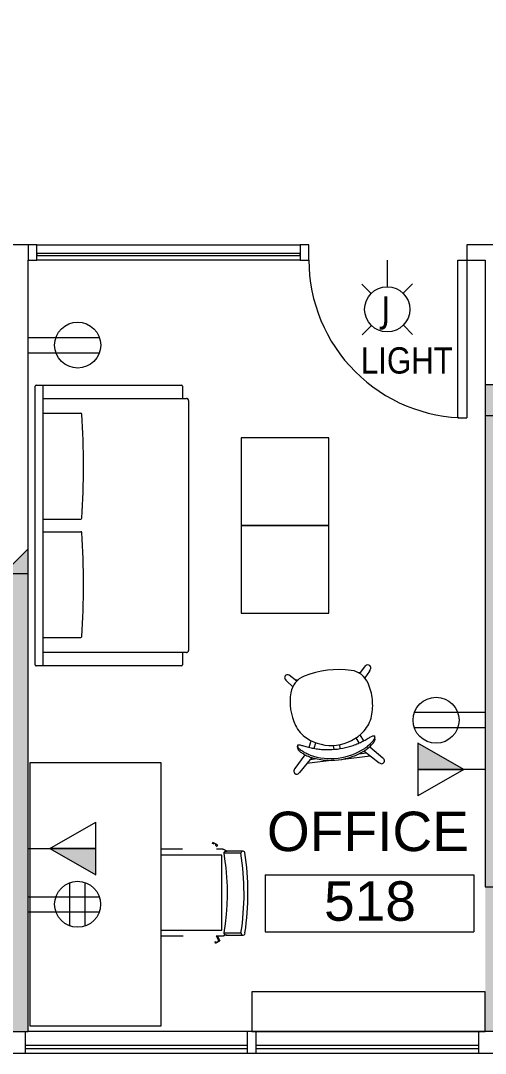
# Model space of a CAD drawing. Header units: inches. Extents: x 1 to 5284, y -575 to 1641.
# Drawn here: x 2834.5 to 2940.5, y -541 to -305.4 of the extents above; entities that cross this region are included whole.
import ezdxf

# ---------------------------------------------------------------- set-up
doc = ezdxf.new("R2010")
doc.units = ezdxf.units.IN
doc.header["$MEASUREMENT"] = 0
for name, color, linetype, lineweight in [('A-ANNO-NOTE', 131, 'Continuous', 20), ('A-AREA-IDEN', 2, 'Continuous', 20), ('A-DOOR', 31, 'Continuous', 9), ('A-DOOR-FRAM', 31, 'Continuous', 9), ('A-GLAZ', 151, 'Continuous', 9), ('A-GLAZ-EXST', 7, 'Continuous', 9), ('A-WALL-PATT', 111, 'Continuous', 13), ('Bb-cor', 7, 'Continuous', 9), ('CAD background - for revit_dwg', 8, 'Continuous', 9), ('E-ELEC-FIXT-IDEN', 2, 'Continuous', 9), ('I-FURN', 30, 'Continuous', 9), ('I-FURN-PNLS', 30, 'Continuous', 9), ('I-WALL', 2, 'Continuous', 13), ('Mullion', 7, 'Continuous', 9)]:
    doc.layers.add(name, color=color, linetype=linetype, lineweight=lineweight)
doc.styles.add('Arial', font='arial.ttf', dxfattribs={"height": 9})
doc.styles.add('Arial_2', font='arial.ttf', dxfattribs={"width": 0.85, "height": 6})
doc.styles.add('Tahoma', font='tahoma.ttf', dxfattribs={"height": 6})

# ---------------------------------------------------------------- blocks, each defined once
blk = doc.blocks.new('Single-Flush - With Sidelight - 36_ x 96_-1748303-New Construction - Tel_Data_Elec Plan')
at = {"layer": 'A-DOOR', "color": 250, "lineweight": 20}
for p, q in [((-16, 37.75), (-18, 37.75)), ((-18, 1.75), (-18, 37.75)), ((-16, 37.75), (-16, 1.75)), ((-16, 1.75), (-18, 1.75))]:
    blk.add_line(p, q, dxfattribs=at)
at = {"layer": 'A-DOOR'}
blk.add_arc((-18, 1.75), 36, 360, 90, dxfattribs=at)
at = {"layer": 'A-DOOR-FRAM', "color": 250, "lineweight": 20}
blk.add_line((82.05, -1.75), (82.05, 1.75), dxfattribs=at)
at = {"layer": 'A-GLAZ', "color": 250, "lineweight": 20}
for p, q in [((80.05, 0.75), (20, 0.75)), ((20, 0.75), (20, 0.25)), ((20, 0.25), (80.05, 0.25)), ((80.05, 0.25), (80.05, 0.75))]:
    blk.add_line(p, q, dxfattribs=at)
blk = doc.blocks.new('FURN-SEATING-SOFA-2 _ 3 SEAT-LARGE - TWO SEAT-1742381-New Construction - Tel_Data_Elec Plan')
at = {"layer": 'I-FURN'}
for p, q in [((-46.5, -34.72), (-46.5, -1.62)), ((-46.25, -1.37), (-43.49, -1.37)), ((-43.49, -33.22), (-43.49, -0.5)), ((-42.99, 0), (14.02, 0)), ((14.52, -0.5), (14.52, -33.22)), ((14.52, -1.38), (17.28, -1.38)), ((17.53, -1.63), (17.53, -34.72)), ((-40.09, -33.22), (-40.09, -24.54)), ((-15.94, -33.22), (-15.94, -24.6)), ((-13.07, -33.22), (-13.07, -24.54)), ((11.08, -33.22), (11.08, -24.6)), ((-46.5, -33.22), (17.53, -33.22)), ((17.28, -34.97), (-46.25, -34.97))]:
    blk.add_line(p, q, dxfattribs=at)
for centre, radius, start, end in [((-46.25, -1.62), 0.25, 90, 180), ((-42.99, -0.5), 0.5, 90, 180), ((14.02, -0.5), 0.5, 360, 90), ((17.28, -1.63), 0.25, 0, 90), ((-39.88, -24.54), 0.203, 93.6013, 180), ((-28.16, -210.74), 186.77, 86.3183, 93.6013), ((-16.19, -24.6), 0.25, 0, 86.3183), ((-12.86, -24.54), 0.203, 93.6013, 180), ((-1.14, -210.74), 186.77, 86.3183, 93.6013), ((10.83, -24.6), 0.25, 0, 86.3183), ((-46.25, -34.72), 0.25, 180, 270), ((17.28, -34.72), 0.25, 270, 0)]:
    blk.add_arc(centre, radius, start, end, dxfattribs=at)
blk = doc.blocks.new('Steelcase Coalesse - Millbrae - Table - Side - 20__ D x 20__ W x 20__ H-1742382-New Construction - Tel_Data_Elec Plan')
at = {"layer": 'I-FURN'}
for p, q in [((-26.54, 0), (-46.5, 0)), ((-46.5, 0), (-46.5, -20)), ((-26.54, -20), (-26.54, 0)), ((-46.5, -20), (-26.54, -20))]:
    blk.add_line(p, q, dxfattribs=at)
blk = doc.blocks.new('CGI_Bench - CGI_Bench-1741633-New Construction - Tel_Data_Elec Plan')
at = {"layer": 'I-FURN-PNLS'}
h = blk.add_hatch(dxfattribs=at)
h.set_pattern_fill('FP_1', color=256, style=0, pattern_type=2)
h.set_pattern_definition([(180, (32.04, -38.733), (-3e-15, -24), []), (270, (32.04, -38.73), (72, 4e-15), [])])
h.paths.add_polyline_path([(31.46, -35.93), (31.48, -41.69), (31.67, -41.98), (31.89, -42.1), (32.27, -42.06), (32.45, -41.95), (32.55, -41.83), (32.63, -41.54), (32.58, -35.74), (32.41, -35.48), (32.33, -35.42), (31.97, -35.36), (31.67, -35.48), (31.53, -35.64), (31.48, -35.85)], flags=0)
h = blk.add_hatch(dxfattribs=at)
h.set_pattern_fill('FP_2', color=256, style=0, pattern_type=2)
h.set_pattern_definition([(180, (52.487, -38.733), (-3e-15, -24), []), (270, (52.49, -38.73), (72, 4e-15), [])])
h.paths.add_polyline_path([(51.9, -39.63), (51.94, -41.69), (52.02, -41.87), (52.28, -42.06), (52.49, -42.12), (52.71, -42.06), (52.9, -41.95), (53.05, -41.69), (53.07, -41.54), (53.07, -35.93), (52.99, -35.64), (52.78, -35.42), (52.49, -35.35), (52.19, -35.42), (51.98, -35.64), (51.9, -35.93), (51.9, -36.96)], flags=0)
for p, q in [((72, 0), (12, 0)), ((12, 0), (12, -30)), ((72, -30), (72, 0)), ((12, -30), (72, -30)), ((32.54, -30), (32.54, -34.97)), ((33.87, -30), (33.87, -43.85)), ((33.87, -30), (33.87, -43.8)), ((50.98, -43.85), (50.98, -30)), ((50.98, -43.8), (50.98, -30)), ((52.32, -34.86), (52.32, -30)), ((30.91, -42.35), (31.2, -42.2)), ((30.91, -42.35), (31.44, -43.33)), ((53.35, -42.79), (53.82, -41.78)), ((53.54, -41.65), (53.82, -41.78)), ((32.55, -42.73), (31.44, -43.33)), ((32.54, -42.52), (31.67, -42.99)), ((32.54, -42.49), (32.54, -43.8)), ((33.23, -44.33), (33.23, -48.19)), ((33.87, -43.85), (50.98, -43.85)), ((33.93, -43.85), (50.93, -43.85)), ((51.4, -48.17), (51.4, -44.31)), ((52.32, -43.8), (52.32, -42.6)), ((53.35, -42.79), (52.85, -42.55))]:
    blk.add_line(p, q, dxfattribs=at)
at = {"layer": 'I-FURN-PNLS', "flags": 128}
for points in [[(31.3, -42.34), (31.23, -42.4), (31.18, -42.48), (31.14, -42.56), (31.13, -42.65), (31.15, -42.75), (31.18, -42.83)], [(53.1, -42.46), (53.18, -42.48), (53.26, -42.49), (53.34, -42.48), (53.42, -42.45), (53.48, -42.4), (53.54, -42.34), (53.58, -42.27)], [(53.58, -42.27), (53.61, -42.19), (53.62, -42.1), (53.6, -42.01), (53.56, -41.92), (53.51, -41.85)], [(31.18, -42.83), (31.22, -42.9), (31.28, -42.95), (31.35, -42.99), (31.43, -43.02), (31.51, -43.03), (31.59, -43.02), (31.67, -42.99)], [(32.54, -43.8), (32.54, -43.85), (32.54, -43.91), (32.55, -43.97), (32.56, -44.02), (32.57, -44.07), (32.58, -44.13), (32.59, -44.18), (32.61, -44.24), (32.63, -44.29), (32.65, -44.34), (32.67, -44.39), (32.7, -44.44), (32.72, -44.49), (32.75, -44.54), (32.78, -44.58)], [(32.72, -44.83), (32.72, -44.81), (32.72, -44.79), (32.72, -44.77), (32.73, -44.75), (32.73, -44.73), (32.74, -44.71), (32.74, -44.69), (32.75, -44.67), (32.75, -44.66), (32.76, -44.64), (32.77, -44.62), (32.78, -44.6), (32.79, -44.58), (32.8, -44.56), (32.81, -44.55), (32.82, -44.53), (32.83, -44.52), (32.85, -44.5), (32.86, -44.48), (32.87, -44.47), (32.89, -44.46), (32.9, -44.44), (32.92, -44.43), (32.94, -44.42), (32.95, -44.41), (32.97, -44.4), (32.99, -44.39), (33.01, -44.38), (33.03, -44.37), (33.04, -44.36), (33.06, -44.35), (33.08, -44.35), (33.1, -44.34), (33.12, -44.34), (33.14, -44.33), (33.16, -44.33), (33.18, -44.33), (33.2, -44.33), (33.22, -44.33), (33.23, -44.33)], [(33.23, -44.33), (35.33, -44.65), (37.44, -44.88), (39.56, -45.03), (41.68, -45.1), (43.8, -45.08), (45.92, -44.98), (48.04, -44.79), (50.14, -44.51), (51.4, -44.31)], [(51.4, -44.31), (51.42, -44.31), (51.44, -44.31), (51.46, -44.31), (51.48, -44.32), (51.5, -44.32), (51.52, -44.32), (51.54, -44.33), (51.56, -44.34), (51.58, -44.34), (51.6, -44.35), (51.61, -44.36), (51.63, -44.37), (51.65, -44.38), (51.67, -44.39), (51.69, -44.4), (51.7, -44.41), (51.72, -44.42), (51.73, -44.44), (51.75, -44.45), (51.76, -44.46), (51.78, -44.48), (51.79, -44.49), (51.8, -44.51), (51.81, -44.53), (51.83, -44.54), (51.84, -44.56), (51.85, -44.58), (51.86, -44.6), (51.86, -44.61), (51.87, -44.63), (51.88, -44.65), (51.88, -44.67), (51.89, -44.69), (51.89, -44.71), (51.9, -44.73), (51.9, -44.75), (51.9, -44.77), (51.91, -44.79), (51.91, -44.81), (51.91, -44.82)], [(51.88, -44.81), (51.92, -44.77), (51.96, -44.73), (52, -44.68), (52.03, -44.64), (52.07, -44.6), (52.1, -44.55), (52.13, -44.5), (52.15, -44.45), (52.18, -44.4), (52.2, -44.35), (52.22, -44.3), (52.24, -44.25), (52.26, -44.2), (52.27, -44.14), (52.29, -44.09), (52.3, -44.03), (52.3, -43.98), (52.31, -43.92), (52.31, -43.87), (52.32, -43.81), (52.32, -43.8)], [(32.72, -45.04), (32.72, -44.91), (32.72, -44.84), (32.72, -44.83)], [(32.72, -44.83), (32.72, -44.86), (32.72, -44.96), (32.72, -45.11), (32.72, -45.32), (32.72, -45.59), (32.72, -45.92), (32.72, -46.31), (32.72, -46.76), (32.72, -47.26), (32.72, -47.83), (32.72, -48.45), (32.72, -48.65)], [(51.91, -48.63), (51.91, -48), (51.91, -47.42), (51.91, -46.89), (51.91, -46.43), (51.91, -46.02), (51.91, -45.67), (51.91, -45.38), (51.91, -45.15), (51.91, -44.98), (51.91, -44.87), (51.91, -44.82), (51.91, -44.82)], [(51.91, -44.82), (51.91, -44.85), (51.91, -44.94), (51.91, -45.02)]]:
    blk.add_lwpolyline(points, dxfattribs=at)
at = {"layer": 'I-FURN-PNLS'}
for centre, radius, start, end in [((53.24, -42.12), 0.373, 310.8875, 335), ((53.24, -42.12), 0.373, 335, 349.0797), ((31.51, -42.65), 0.373, 194.3076, 208.3873), ((31.51, -42.65), 0.373, 208.3873, 232.4998), ((33.93, -43.8), 0.053, 180, 270), ((50.93, -43.8), 0.053, 270, 0)]:
    blk.add_arc(centre, radius, start, end, dxfattribs=at)
for centre, major_axis, ratio, start_param, end_param in [((33.23, -45.04), (0.507, 0), 0.99468, 2.879793, 3.141593), ((51.4, -45.02), (0.507, 0), 0.99468, 6.13762, 6.327242), ((33.23, -48.65), (-0.507, 0), 0.899459, 4.712389, 7.853982), ((42.26, -1.13), (53.09, 0), 0.899459, 4.541367, 4.885303), ((42.26, -1.13), (54.09, 0), 0.899459, 4.544559, 4.885273), ((51.4, -48.63), (0.507, 0), 0.899459, 5.054959, 7.853982)]:
    blk.add_ellipse(centre, major_axis=major_axis, ratio=ratio, start_param=start_param, end_param=end_param, dxfattribs=at)
blk = doc.blocks.new('JCR4_JCR5_US - JCR4-1739715-New Construction - Tel_Data_Elec Plan')
at = {"layer": 'I-FURN'}
for p, q in [((-9.81, 9.68), (-9.86, 9.79)), ((-7.26, 8.93), (-8.77, 10.49)), ((7.25, 8.91), (8.77, 10.48)), ((9.81, 9.67), (9.86, 9.77)), ((-9.51, 9.2), (-8.28, 7.79)), ((-6.92, 9.18), (-7.5, 9.18)), ((6.89, 9.18), (7.51, 9.18)), ((9.51, 9.19), (8.28, 7.77)), ((-8.87, -6.32), (-8.87, -5.78)), ((-8.87, -6.32), (-8.85, -6.53)), ((-6.24, -6.38), (-5.62, -4.95)), ((-5.18, -6.75), (-4.65, -5.53)), ((-0.68, -7.54), (-0.68, -6.63)), ((0.75, -7.54), (0.75, -6.62)), ((5.19, -6.78), (4.64, -5.52)), ((6.26, -6.41), (5.62, -4.94)), ((8.87, -6.32), (8.84, -6.53)), ((8.87, -6.32), (8.87, -5.79)), ((-7.44, -7.96), (-10.12, -10.77)), ((-5.96, -8.77), (-9.16, -11.83)), ((-4.83, -9.22), (-6.43, -9.22)), ((4.82, -9.22), (6.53, -9.22)), ((6.04, -8.74), (9.19, -11.82)), ((7.47, -7.93), (10.13, -10.79)), ((-10.2, -10.88), (-10.37, -11.26)), ((-1.08, -10), (-7.25, -10)), ((1.08, -10), (7.33, -10)), ((10.23, -10.95), (10.38, -11.28))]:
    blk.add_line(p, q, dxfattribs=at)
for centre, radius, start, end in [((-9.18, 9.99), 0.716, 137.5753, 178.4247), ((-9.38, 9.99), 0.519, 178.4247, 203), ((-8.15, 10.39), 1.8, 203, 221), ((-9.27, 10.07), 0.594, 92.4247, 137.5753), ((-9.21, 10.02), 0.651, 47.2305, 97.4172), ((-4.15, 5.08), 4.95, 105.0819, 163.4393), ((-0.01, -10.26), 20.83, 74.9181, 105.0819), ((4.12, 5.08), 4.95, 16.545, 74.9181), ((9.21, 10), 0.651, 82.5828, 132.7695), ((9.27, 10.05), 0.594, 42.4247, 87.5753), ((8.15, 10.37), 1.8, 319, 337), ((9.18, 9.97), 0.716, 1.5753, 42.4247), ((9.38, 9.98), 0.519, 337, 1.5753), ((3.02, 2.95), 12.43, 163.4393, 198.7768), ((-1.93, 1.26), 7.2, 198.7768, 229.164), ((1.9, 1.26), 7.2, 310.836, 341.2386), ((-0.01, 3.48), 10.13, 229.164, 310.836), ((-9.78, -11.47), 0.628, 160.1918, 193.8526), ((-9.77, -11.47), 0.641, 193.8531, 238.0895), ((-9.71, -11.16), 0.566, 136.399, 150.171), ((9.77, -11.45), 0.641, 301.9103, 346.1472), ((9.71, -11.18), 0.567, 24.0328, 42.9577), ((9.78, -11.46), 0.628, 346.1472, 16.1794), ((-9.63, -11.25), 0.899, 238.2879, 252.4032), ((-9.73, -11.44), 0.692, 255.3086, 325.1858), ((9.75, -11.43), 0.678, 215.4685, 284.408), ((9.65, -11.24), 0.884, 287.7331, 301.2316)]:
    blk.add_arc(centre, radius, start, end, dxfattribs=at)
for centre, major_axis, ratio, start_param, end_param in [((1.04, -13.33), (-9.82, 7.83), 0.171248, 0.054796, 0.206134), ((0.03, -12.52), (8.76, 6.98), 0.171276, 6.070534, 6.226041), ((0, 4.58), (14.23, 0.06), 0.998613, 4.250885, 5.16581), ((0, 4.56), (14.63, 0.06), 0.998476, 4.264328, 5.152632)]:
    blk.add_ellipse(centre, major_axis=major_axis, ratio=ratio, start_param=start_param, end_param=end_param, dxfattribs=at)
for points in [[(8.72, -1.05), (9.13, 0.15), (9.58, 2.7), (9.23, 5.26), (8.86, 6.49)], [(-8.84, -5.61), (-8.82, -5.57), (-8.76, -5.52), (-8.57, -5.52), (-8.29, -5.59), (-7.92, -5.72), (-7.49, -5.89), (-6.99, -6.09), (-6.44, -6.31), (-6.05, -6.46), (-5.85, -6.53)], [(6.03, -6.5), (6.22, -6.43), (6.59, -6.29), (7.11, -6.08), (7.57, -5.89), (7.98, -5.73), (8.33, -5.62), (8.59, -5.55), (8.77, -5.56), (8.83, -5.61), (8.84, -5.64)]]:
    blk.add_open_spline(points, degree=3, dxfattribs=at)
for points, knots in [([(-6.28, -8.17), (-6.45, -8.09), (-6.77, -7.92), (-7.23, -7.63), (-7.65, -7.32), (-8.02, -7.01), (-8.29, -6.76), (-8.47, -6.57), (-8.59, -6.44), (-8.69, -6.31), (-8.79, -6.16), (-8.83, -6.07), (-8.85, -6.02)], [0, 0, 0, 0, 0.125, 0.25, 0.375, 0.5, 0.625, 0.6875, 0.75, 0.8125, 0.875, 1, 1, 1, 1]), ([(-8.85, -6.53), (-8.83, -6.58), (-8.79, -6.67), (-8.69, -6.82), (-8.59, -6.94), (-8.47, -7.07), (-8.29, -7.26), (-8.02, -7.5), (-7.65, -7.8), (-7.23, -8.1), (-6.77, -8.38), (-6.45, -8.54), (-6.28, -8.62)], [0, 0, 0, 0, 0.125, 0.1875, 0.25, 0.3125, 0.375, 0.5, 0.625, 0.75, 0.875, 1, 1, 1, 1]), ([(-5.85, -6.53), (-5.49, -6.66), (-4.74, -6.91), (-3.18, -7.3), (-1.14, -7.58), (1.36, -7.57), (3.39, -7.27), (4.93, -6.88), (5.67, -6.63), (6.03, -6.5)], [0, 0, 0, 0, 0.1, 0.2, 0.4, 0.6, 0.8, 0.9, 1, 1, 1, 1]), ([(8.84, -6.02), (8.83, -6.07), (8.79, -6.16), (8.68, -6.31), (8.58, -6.44), (8.46, -6.58), (8.28, -6.77), (8.02, -7.02), (7.65, -7.33), (7.23, -7.63), (6.77, -7.92), (6.45, -8.09), (6.28, -8.17)], [0, 0, 0, 0, 0.125, 0.1875, 0.25, 0.3125, 0.375, 0.5, 0.625, 0.75, 0.875, 1, 1, 1, 1]), ([(6.28, -8.62), (6.45, -8.54), (6.77, -8.38), (7.23, -8.1), (7.65, -7.8), (8.02, -7.5), (8.28, -7.26), (8.47, -7.07), (8.58, -6.94), (8.68, -6.82), (8.79, -6.67), (8.83, -6.58), (8.84, -6.53)], [0, 0, 0, 0, 0.125, 0.25, 0.375, 0.5, 0.625, 0.6875, 0.75, 0.8125, 0.875, 1, 1, 1, 1])]:
    blk.add_open_spline(points, degree=3, knots=knots, dxfattribs=at)
blk = doc.blocks.new('CAD background - for revit_dwg-1564186-New Construction - Tel_Data_Elec Plan')
at = {"lineweight": 9}
h = blk.add_hatch(color=256, dxfattribs=at)
h.paths.add_polyline_path([(1469.42, 5), (1473.5, 5), (1473.5, 38), (1445.5, 38), (1445.5, 5), (1468.92, 5)], flags=0)
h.paths.add_polyline_path([(2194, 5), (2194, 33), (2166, 33), (2166, 5)], flags=0)
h.paths.add_polyline_path([(245.5, 5), (273.5, 5), (273.5, 38), (245.5, 38)], flags=0)
h.paths.add_polyline_path([(485.5, 5), (513.5, 5), (513.5, 38), (485.5, 38)], flags=0)
h.paths.add_polyline_path([(1233.5, 5), (1233.5, 38), (1205.5, 38), (1205.5, 5), (1230, 5)], flags=0)
h.paths.add_polyline_path([(1953.5, 5), (1953.5, 38), (1925.5, 38), (1925.5, 5), (1945.8, 5)], flags=0)
h.paths.add_polyline_path([(965.5, 5), (993.5, 5), (993.5, 38), (965.5, 38)], flags=0)
h.paths.add_polyline_path([(1685.5, 5), (1713.5, 5), (1713.5, 38), (1685.5, 38), (1685.5, 16.3)], flags=0)
h.paths.add_polyline_path([(725.5, 5), (753.5, 5), (753.5, 38), (725.5, 38), (725.5, 16.3)], flags=0)
h.paths.add_polyline_path([(737.41, 245), (751.5, 245), (751.5, 250), (755, 250), (755, 275.5), (726.5, 275.5), (726.5, 245), (730, 245)], flags=0)
h.paths.add_polyline_path([(2161, 245.5), (2194, 245.5), (2194, 273.5), (2161, 273.5)], flags=0)
h.paths.add_polyline_path([(5, 245.5), (38, 245.5), (38, 273.5), (5, 273.5)], flags=0)
h.paths.add_polyline_path([(1229, 246.5), (1232.5, 246.5), (1232.5, 272.25), (1208.75, 272.25), (1208.75, 246.5)], flags=0)
h.paths.add_polyline_path([(1952.5, 246.5), (1952.5, 272.5), (1891.5, 272.5), (1891.5, 246.5), (1947, 246.5)], flags=0)
h.paths.add_polyline_path([(1472.5, 246.5), (1472.5, 272.5), (1446.5, 272.5), (1446.5, 246.5), (1469, 246.5)], flags=0)
h.paths.add_polyline_path([(491.17, 246.5), (512.5, 246.5), (512.5, 272.5), (486.5, 272.5), (486.5, 246.5)], flags=0)
h.paths.add_polyline_path([(1709, 246.5), (1712.5, 246.5), (1712.5, 272.5), (1686.5, 272.5), (1686.5, 246.5), (1690, 246.5)], flags=0)
h.paths.add_polyline_path([(999, 250), (1022, 250), (1022, 272.5), (970, 272.5), (970, 250)], flags=0)
h.paths.add_polyline_path([(5, 485.5), (38, 485.5), (38, 513.5), (5, 513.5)], flags=0)
h.paths.add_polyline_path([(2194, 485.5), (2194, 513.5), (2161, 513.5), (2161, 485.5)], flags=0)
h.paths.add_polyline_path([(1945.8, 486.5), (1952.5, 486.5), (1952.5, 512.5), (1926.5, 512.5), (1926.5, 486.5), (1943.5, 486.5)], flags=0)
h.paths.add_polyline_path([(1690, 486.5), (1712.5, 486.5), (1712.5, 512.5), (1686.5, 512.5), (1686.5, 486.5)], flags=0)
h.paths.add_polyline_path([(1451.02, 486.5), (1476.77, 486.5), (1476.77, 512.5), (1450.77, 512.5), (1450.77, 486.5)], flags=0)
h.paths.add_polyline_path([(752.5, 486.5), (752.5, 512.5), (726.5, 512.5), (726.5, 486.5), (730, 486.5)], flags=0)
h.paths.add_polyline_path([(486.5, 486.5), (512.5, 486.5), (512.5, 512.5), (486.5, 512.5)], flags=0)
h.paths.add_polyline_path([(272.5, 486.5), (272.5, 512.5), (246.5, 512.5), (246.5, 486.5)], flags=0)
h.paths.add_polyline_path([(38, 725.5), (38, 753.5), (5, 753.5), (5, 725.5)], flags=0)
h.paths.add_polyline_path([(2161, 725.5), (2194, 725.5), (2194, 753.5), (2161, 753.5)], flags=0)
h.paths.add_polyline_path([(752.5, 726.5), (752.5, 752.5), (726.5, 752.5), (726.5, 726.5)], flags=0)
h.paths.add_polyline_path([(1450.77, 726.5), (1476.77, 726.5), (1476.77, 752.5), (1450.77, 752.5)], flags=0)
h.paths.add_polyline_path([(1686.5, 726.5), (1712.5, 726.5), (1712.5, 752.5), (1686.5, 752.5)], flags=0)
h.paths.add_polyline_path([(246.5, 726.5), (272.5, 726.5), (272.5, 752.5), (246.5, 752.5)], flags=0)
h.paths.add_polyline_path([(486.5, 726.5), (512.5, 726.5), (512.5, 752.5), (486.5, 752.5)], flags=0)
h.paths.add_polyline_path([(1952.5, 726.5), (1952.5, 752.5), (1926.5, 752.5), (1926.5, 726.5)], flags=0)
h.paths.add_polyline_path([(5, 965.5), (38, 965.5), (38, 993.5), (5, 993.5)], flags=0)
h.paths.add_polyline_path([(2194, 965.5), (2194, 993.5), (2161, 993.5), (2161, 965.5)], flags=0)
h.paths.add_polyline_path([(728.81, 966.5), (752.5, 966.5), (752.5, 992.5), (728.81, 992.5), (728.81, 991)], flags=0)
h.paths.add_polyline_path([(1206.5, 966.5), (1232.5, 966.5), (1232.5, 992.5), (1206.5, 992.5), (1206.5, 977.34)], flags=0)
h.paths.add_polyline_path([(1446.5, 966.5), (1472.5, 966.5), (1472.5, 992.5), (1446.5, 992.5), (1446.5, 981.01)], flags=0)
h.paths.add_polyline_path([(992.5, 966.5), (992.5, 992.5), (966.5, 992.5), (966.5, 966.5)], flags=0)
h.paths.add_polyline_path([(1712.5, 966.5), (1712.5, 992.5), (1686.5, 992.5), (1686.5, 966.5)], flags=0)
h.paths.add_polyline_path([(512.5, 966.5), (512.5, 992.5), (486.5, 992.5), (486.5, 966.5)], flags=0)
h.paths.add_polyline_path([(1952.5, 966.5), (1952.5, 992.5), (1926.5, 992.5), (1926.5, 966.5)], flags=0)
h.paths.add_polyline_path([(272.5, 966.5), (272.5, 992.5), (246.5, 992.5), (246.5, 966.5)], flags=0)
at = {"layer": 'A-GLAZ-EXST'}
for p, q in [((1820.5, 1.87), (1871.25, 1.87)), ((1820.5, 1.12), (1871.25, 1.12)), ((1873.25, 1.87), (1924, 1.87)), ((1873.25, 1.12), (1924, 1.12))]:
    blk.add_line(p, q, dxfattribs=at)
at = {"layer": 'Bb-cor'}
blk.add_line((2057.75, 5), (1821.25, 5), dxfattribs=at)
at = {"layer": 'Bb-cor', "flags": 128}
blk.add_lwpolyline([(0, 1074.28), (0, 0), (2199, 0), (2199, 1074.28)], dxfattribs=at)
blk.add_lwpolyline([(1872.25, 14), (1872.25, 5), (1925.5, 5), (1925.5, 14)], close=True, dxfattribs=at)
at = {"layer": 'Mullion'}
for p, q in [((1820.5, 5), (1820.5, 0)), ((1871.25, 0), (1871.25, 5)), ((1873.25, 0), (1873.25, 5)), ((1924, 0), (1924, 5))]:
    blk.add_line(p, q, dxfattribs=at)
blk = doc.blocks.new('FORM Room Tag - Name _ Number-61107-New Construction - Tel_Data_Elec Plan')
at = {"layer": 'A-AREA-IDEN'}
for p, q in [((-0.2444, -0.0231), (-0.2444, -0.1589)), ((-0.2444, -0.0231), (0.2515, -0.0231)), ((0.2515, -0.0231), (0.2515, -0.1589)), ((-0.2444, -0.1589), (0.2515, -0.1589))]:
    blk.add_line(p, q, dxfattribs=at)

msp = doc.modelspace()

# ---------------------------------------------------------------- hatches: boundary and pattern name
at = {"layer": 'A-ANNO-NOTE', "lineweight": 9}
for points in [[(2935.56, -476.26), (2925.1, -470.26), (2925.1, -476.26)], [(2851.6, -500.26), (2851.6, -494.26), (2841.14, -494.26)]]:
    msp.add_hatch(color=256, dxfattribs=at).paths.add_polyline_path(points, flags=0)
at = {"layer": 'A-WALL-PATT'}
for points in [[(2943.97, -503.01), (2943.97, -388.51), (2940.47, -388.51), (2940.47, -503.01)], [(2832.72, -536.01), (2836.22, -536.01), (2836.22, -425.91), (2832.72, -429.41), (2832.72, -524.72)]]:
    msp.add_hatch(color=8, dxfattribs=at).paths.add_polyline_path(points, flags=0)

# ---------------------------------------------------------------- linework, layer by layer
at = {"layer": 'A-ANNO-NOTE'}
for p, q in [((2918.09, -360.01), (2918.09, -366.1)), ((2914.41, -367.65), (2912.28, -365.52)), ((2921.7, -367.58), (2923.83, -365.45)), ((2914.47, -374.94), (2912.35, -377.06)), ((2921.77, -374.87), (2923.89, -377)), ((2836.23, -377.68), (2852.43, -377.68)), ((2836.23, -381.16), (2852.43, -381.16)), ((2940.47, -463.27), (2924.28, -463.27)), ((2940.47, -466.76), (2924.28, -466.76)), ((2925.1, -470.26), (2925.1, -476.26)), ((2935.56, -476.26), (2925.1, -470.26)), ((2925.1, -470.26), (2925.1, -482.26)), ((2935.56, -476.26), (2925.1, -470.26)), ((2925.1, -476.26), (2935.56, -476.26)), ((2940.47, -476.26), (2925.1, -476.26)), ((2935.56, -476.26), (2925.1, -482.26)), ((2841.14, -494.26), (2851.6, -488.26)), ((2851.6, -500.26), (2851.6, -488.26)), ((2836.22, -494.26), (2851.6, -494.26)), ((2851.6, -494.26), (2841.14, -494.26)), ((2841.14, -494.26), (2851.6, -500.26)), ((2841.14, -494.26), (2851.6, -500.26)), ((2851.6, -500.26), (2851.6, -494.26)), ((2845.73, -511.97), (2845.73, -502.06)), ((2849.21, -511.97), (2849.21, -502.06)), ((2836.22, -505.27), (2852.42, -505.27)), ((2836.22, -508.76), (2852.42, -508.76))]:
    msp.add_line(p, q, dxfattribs=at)
for centre, radius in [((2918.09, -371.26), 5.16), ((2847.48, -379.42), 5.25), ((2929.23, -465.01), 5.25), ((2847.47, -507.01), 5.25)]:
    msp.add_circle(centre, radius, dxfattribs=at)
at = {"layer": 'I-WALL', "color": 250, "lineweight": 20}
for p, q in [((2838.17, -356.51), (2830.68, -356.51)), ((2838.17, -360.01), (2838.17, -356.51)), ((2900.22, -356.51), (2898.22, -356.51)), ((2898.22, -356.51), (2898.22, -360.01)), ((2900.22, -360.01), (2900.22, -356.51)), ((2948.22, -356.51), (2936.22, -356.51)), ((2936.22, -356.51), (2936.22, -360.01)), ((2836.22, -360.01), (2838.17, -360.01)), ((2836.22, -536.01), (2836.22, -360.01)), ((2898.22, -360.01), (2900.22, -360.01)), ((2936.22, -360.01), (2940.47, -360.01)), ((2940.47, -360.01), (2940.47, -503.01)), ((2943.97, -388.51), (2940.47, -388.51)), ((2940.47, -395.51), (2943.97, -395.51)), ((2836.22, -425.91), (2832.72, -429.41)), ((2832.72, -431.51), (2836.22, -431.51)), ((2940.47, -503.01), (2943.97, -503.01)), ((2832.72, -536.01), (2836.22, -536.01))]:
    msp.add_line(p, q, dxfattribs=at)
at = {"layer": 'I-WALL'}
for p, q in [((2838.17, -356.51), (2898.22, -356.51)), ((2898.22, -360.01), (2838.17, -360.01))]:
    msp.add_line(p, q, dxfattribs=at)

# ---------------------------------------------------------------- block references
at = {"layer": 'A-AREA-IDEN', "xscale": 95.99999999999994, "yscale": 95.99999999999994, "zscale": 95.99999999999994}
msp.add_blockref('FORM Room Tag - Name _ Number-61107-New Construction - Tel_Data_Elec Plan', (2913.68, -498.05), dxfattribs=at)
at = {"layer": 'A-DOOR', "lineweight": 13, "rotation": 180}
msp.add_blockref('Single-Flush - With Sidelight - 36_ x 96_-1748303-New Construction - Tel_Data_Elec Plan', (2918.22, -358.26), dxfattribs=at)
at = {"layer": 'CAD background - for revit_dwg', "color": 7}
msp.add_blockref('CAD background - for revit_dwg-1564186-New Construction - Tel_Data_Elec Plan', (1014.97, -541.01), dxfattribs=at)
at = {"layer": 'I-FURN'}
for name, p, rotation in [('FURN-SEATING-SOFA-2 _ 3 SEAT-LARGE - TWO SEAT-1742381-New Construction - Tel_Data_Elec Plan', (2872.77, -435.06), 270.0000000000001), ('JCR4_JCR5_US - JCR4-1739715-New Construction - Tel_Data_Elec Plan', (2905.73, -464.09), 6.999999999998929)]:
    msp.add_blockref(name, p, dxfattribs=dict(at, rotation=rotation))
for p in [(2931.28, -400.57), (2931.28, -420.57)]:
    msp.add_blockref('Steelcase Coalesse - Millbrae - Table - Side - 20__ D x 20__ W x 20__ H-1742382-New Construction - Tel_Data_Elec Plan', p, dxfattribs=at)
at = {"layer": 'I-FURN-PNLS', "rotation": 89.9999999999995}
msp.add_blockref('CGI_Bench - CGI_Bench-1741633-New Construction - Tel_Data_Elec Plan', (2836.55, -546.76), dxfattribs=at)

# ---------------------------------------------------------------- texts
at = {"layer": 'A-ANNO-NOTE', "lineweight": 9, "insert": (2916.71, -368.28), "char_height": 6, "width": 3.939, "attachment_point": 1, "style": 'Tahoma'}
msp.add_mtext('J', dxfattribs=at)
at = {"layer": 'A-AREA-IDEN', "lineweight": 9, "char_height": 9, "attachment_point": 2, "line_spacing_factor": 0.941778, "style": 'Arial'}
for s, insert, width in [('OFFICE', (2913.69, -485.87), 54.9831), ('518', (2914.16, -501.76), 25.1225)]:
    msp.add_mtext(s, dxfattribs=dict(at, insert=insert, width=width))
at = {"layer": 'E-ELEC-FIXT-IDEN', "insert": (2922.57, -379.92), "char_height": 6, "width": 24.8287, "attachment_point": 2, "line_spacing_factor": 0.941778, "style": 'Arial_2'}
msp.add_mtext('LIGHT', dxfattribs=at)

doc.saveas('drawing.dxf')
